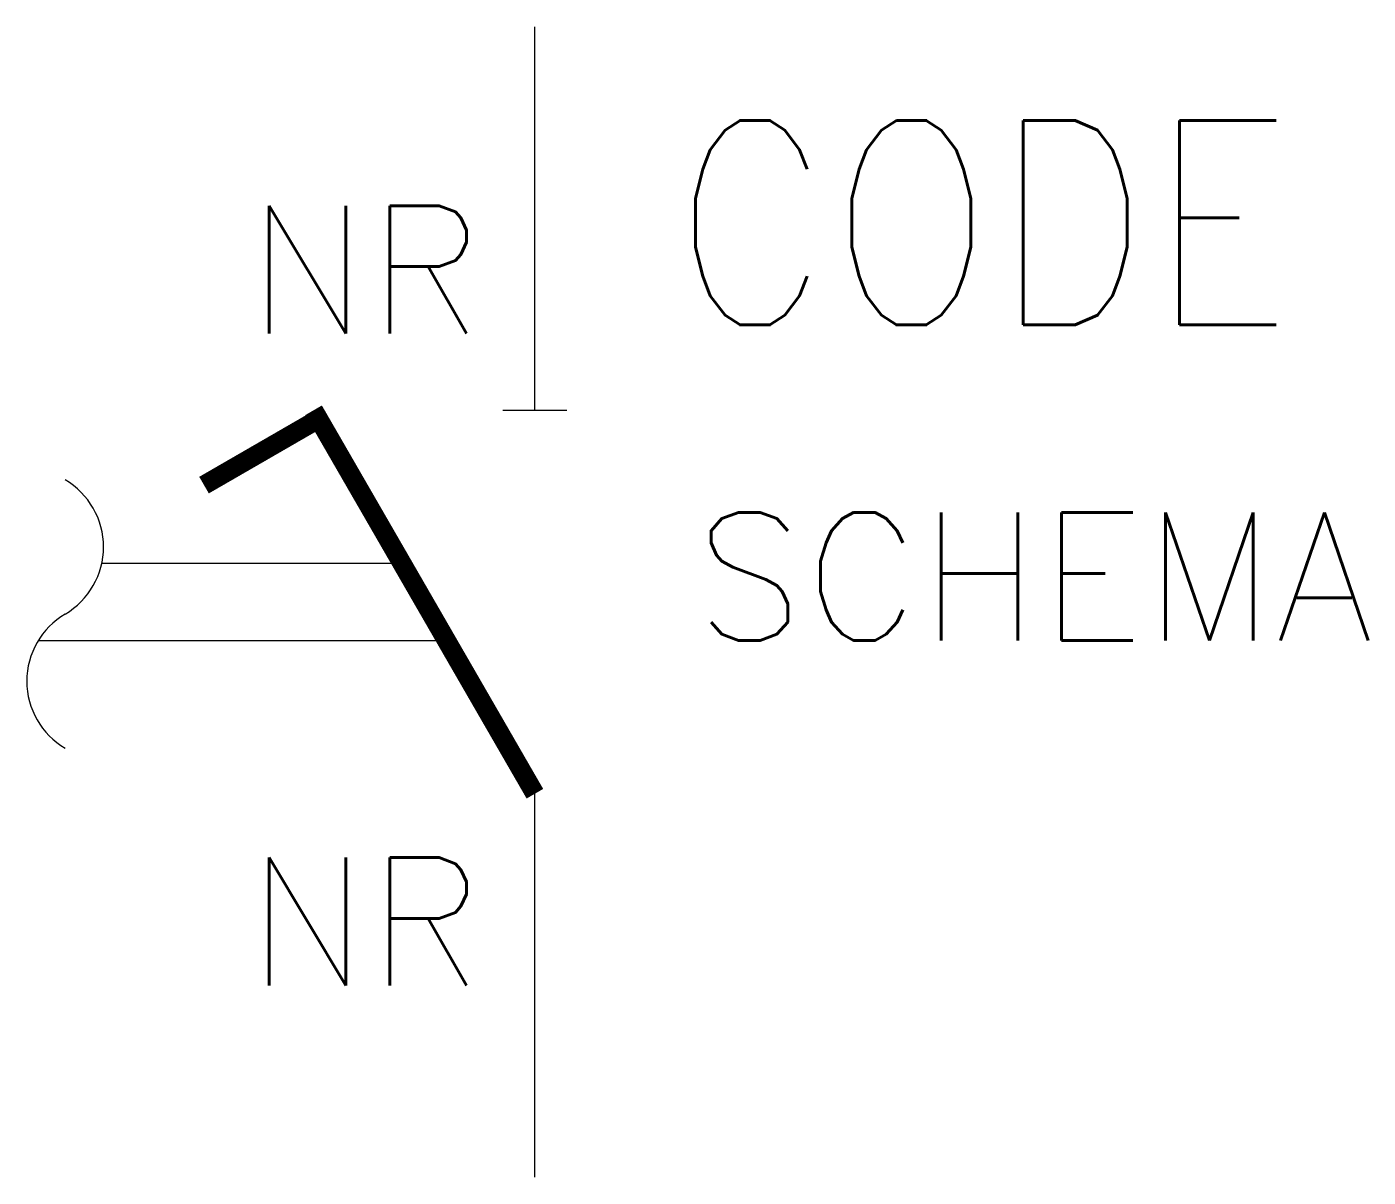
# Model space of a CAD drawing. Extents: x 162 to 183, y 186 to 204.
import ezdxf

# ---------------------------------------------------------------- set-up
doc = ezdxf.new("R2010")
doc.units = 0
doc.linetypes.add('DASHED', pattern=[0])
doc.layers.add('1', color=8, linetype='CONTINUOUS')
doc.layers.add('12', color=30, linetype='DASHED')
doc.styles.get("Standard").update_dxf_attribs({"font": 'txt.shx'})

msp = doc.modelspace()

# ---------------------------------------------------------------- linework, layer by layer
at = {"layer": '1', "color": 0}
for p, q in [((170, 198), (170, 204)), ((169.5, 198), (170.5, 198)), ((167.922, 195.6), (163.219, 195.6)), ((162.228, 194.4), (168.614, 194.4)), ((170, 186), (170, 192))]:
    msp.add_line(p, q, dxfattribs=at)
at = {"layer": '1', "color": 0, "const_width": 0.3}
for points in [[(170, 192), (166.536, 198)], [(166.493, 197.794), (164.821, 196.829)]]:
    msp.add_lwpolyline(points, dxfattribs=at)
at = {"layer": '1', "color": 0}
for centre, start, end in [((162.029, 195.861), 300.5102, 59.4898), ((163.266, 193.761), 120.5102, 239.4898)]:
    msp.add_arc(centre, 1.219, start, end, dxfattribs=at)

# ---------------------------------------------------------------- texts
for tag, p, s in [('NR', (165.5, 199.2), '13'), ('SCHEMA', (172.5, 194.4), ''), ('NR', (165.5, 189), '14')]:
    msp.add_attdef(tag, p, s, height=2, dxfattribs=at)
at = {"layer": '12', "color": 0, "width": 0.85}
msp.add_attdef('CODE', (172.162, 199.335), '-S', height=3.2, dxfattribs=at)

doc.saveas('drawing.dxf')
